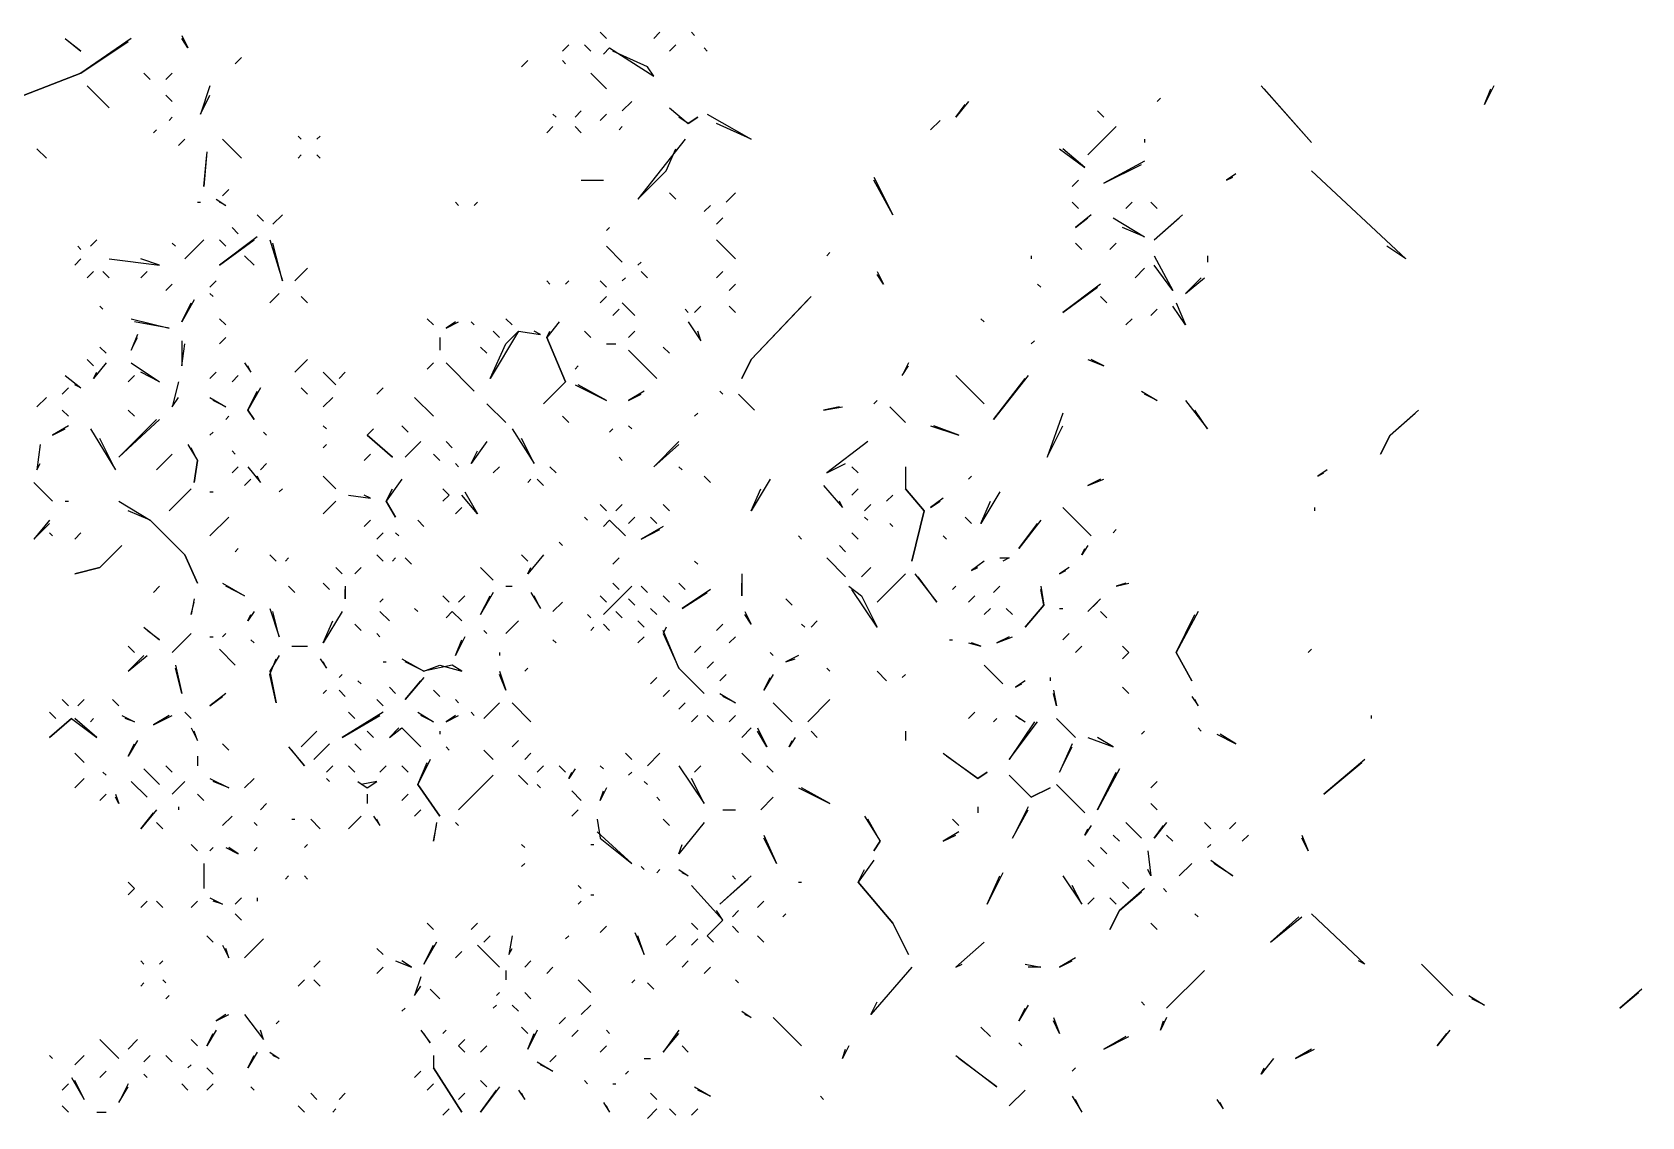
# Model space of a CAD drawing. Extents: x 1 to 2775, y -31 to 2075.
# Drawn here: x 2520.8 to 2606, y 1518.2 to 1575.7 of the extents above; entities that cross this region are included whole.
import ezdxf

# ---------------------------------------------------------------- set-up
doc = ezdxf.new("R2010")
doc.units = 0
doc.layers.add('LINEWORK', color=4, linetype='CONTINUOUS')

msp = doc.modelspace()

# ---------------------------------------------------------------- linework, layer by layer
at = {"layer": 'LINEWORK'}
for points in [[(2528.6667, 1575.5), (2529, 1574.8333), (2528.6667, 1575.3333)], [(2550.8333, 1575.6667), (2551.1667, 1575.3333)], [(2554, 1575.6667), (2553.6667, 1575.3333)], [(2555.6667, 1575.6667), (2555.8333, 1575.5)], [(2526, 1575.3333), (2523.3333, 1573.5), (2520.3333, 1572.3333), (2523.3333, 1573.5), (2525.8333, 1575.1667)], [(2522.5, 1575.3333), (2523.3333, 1574.6667), (2522.6667, 1575.1667)], [(2549.1667, 1575), (2548.8333, 1574.6667)], [(2550, 1575), (2550.3333, 1574.6667)], [(2551.3333, 1574.8333), (2551, 1574.5), (2551.3333, 1574.8333), (2553.6667, 1573.3333), (2553.3333, 1573.8333), (2551.5, 1574.6667)], [(2554.8333, 1575), (2554.5, 1574.6667)], [(2556.3333, 1574.8333), (2556.5, 1574.6667)], [(2531.8333, 1574.3333), (2531.5, 1574)], [(2547, 1574.1667), (2546.6667, 1573.8333)], [(2548.8333, 1574.1667), (2549, 1574)], [(2526.6667, 1573.5), (2527, 1573.1667)], [(2528.1667, 1573.5), (2527.8333, 1573.1667)], [(2550.3333, 1573.5), (2551.1667, 1572.6667)], [(2523.6667, 1572.8333), (2524.8333, 1571.6667)], [(2527.8333, 1572.3333), (2528.1667, 1572)], [(2530.1667, 1572.8333), (2529.6667, 1571.3333), (2530.1667, 1572.3333)], [(2580.5, 1572.1667), (2580.3333, 1572)], [(2585.8333, 1572.8333), (2588.5, 1569.8333), (2586, 1572.6667)], [(2598.1667, 1572.8333), (2597.6667, 1571.8333), (2598, 1572.6667)], [(2528.1667, 1571.1667), (2528, 1571)], [(2548.3333, 1571.3333), (2548.5, 1571.1667)], [(2549.8333, 1571.5), (2549.5, 1571.1667)], [(2551.1667, 1571.3333), (2550.8333, 1571)], [(2552.5, 1572), (2552, 1571.5)], [(2554.5, 1571.6667), (2555.5, 1570.8333), (2556, 1571.1667), (2555.5, 1570.8333), (2555, 1571.1667)], [(2556.5, 1571.3333), (2558.8333, 1570), (2557, 1570.8333)], [(2570.3333, 1572), (2569.6667, 1571.1667), (2570.1667, 1571.8333)], [(2577.1667, 1571.5), (2577.5, 1571.1667)], [(2527.3333, 1570.5), (2527.1667, 1570.3333)], [(2548.3333, 1570.6667), (2548, 1570.3333)], [(2549.5, 1570.6667), (2549.8333, 1570.3333)], [(2552, 1570.6667), (2551.8333, 1570.5)], [(2568.8333, 1571), (2568.3333, 1570.5)], [(2578.1667, 1570.6667), (2576.6667, 1569.1667)], [(2521, 1569.5), (2521.5, 1569)], [(2528.8333, 1570), (2528.5, 1569.6667)], [(2530.8333, 1570), (2531.8333, 1569)], [(2534.8333, 1570.1667), (2535, 1570)], [(2536, 1570.1667), (2535.8333, 1570)], [(2555.3333, 1570), (2552.8333, 1566.8333), (2554.3333, 1568.3333), (2554.8333, 1569.5)], [(2575.1667, 1569.5), (2576.5, 1568.5), (2575.3333, 1569.5)], [(2579.6667, 1570), (2579.6667, 1569.8333)], [(2530, 1569.3333), (2529.8333, 1567.5), (2530, 1569.1667)], [(2535, 1569.1667), (2534.8333, 1569)], [(2535.8333, 1569.1667), (2536, 1569)], [(2579.6667, 1568.8333), (2577.5, 1567.6667), (2579.5, 1568.6667)], [(2549.8333, 1567.8333), (2551, 1567.8333)], [(2565.3333, 1568), (2566.3333, 1566), (2565.3333, 1567.8333)], [(2576.1667, 1567.8333), (2575.8333, 1567.5)], [(2584.5, 1568.1667), (2584, 1567.8333), (2584.3333, 1568)], [(2588.5, 1568.3333), (2593.5, 1563.6667), (2592.5, 1564.3333)], [(2531.1667, 1567.3333), (2530.8333, 1567)], [(2554.5, 1567.1667), (2554.8333, 1566.8333)], [(2558, 1567.1667), (2557.5, 1566.6667)], [(2529.5, 1566.6667), (2529.6667, 1566.6667)], [(2530.5, 1566.8333), (2531, 1566.5), (2530.6667, 1566.6667)], [(2543.1667, 1566.6667), (2543.3333, 1566.5)], [(2544.3333, 1566.6667), (2544.1667, 1566.5)], [(2556.6667, 1566.5), (2556.3333, 1566.1667)], [(2575.8333, 1566.6667), (2576.1667, 1566.3333)], [(2579, 1566.6667), (2578.6667, 1566.3333)], [(2580, 1566.6667), (2580.3333, 1566.3333)], [(2531.3333, 1565.3333), (2531.6667, 1565)], [(2532.6667, 1566), (2533, 1565.6667)], [(2534, 1566), (2533.5, 1565.5)], [(2551.3333, 1565.3333), (2551.1667, 1565.1667)], [(2557.3333, 1565.8333), (2557, 1565.5)], [(2576.8333, 1566), (2576, 1565.3333), (2576.6667, 1565.8333)], [(2578, 1565.8333), (2579.6667, 1564.8333), (2578.5, 1565.3333)], [(2581.6667, 1566), (2580.1667, 1564.6667), (2581.5, 1565.8333)], [(2524.1667, 1564.6667), (2523.8333, 1564.3333)], [(2528.1667, 1564.5), (2528.3333, 1564.3333)], [(2529.8333, 1564.6667), (2528.8333, 1563.6667)], [(2532.6667, 1564.8333), (2530.6667, 1563.3333), (2532.5, 1564.6667)], [(2530.6667, 1564.6667), (2531, 1564.3333)], [(2533.3333, 1564.6667), (2534, 1562.5), (2533.5, 1564.5)], [(2557, 1564.6667), (2558, 1563.6667)], [(2576, 1564.5), (2576.3333, 1564.1667)], [(2578.1667, 1564.5), (2577.8333, 1564.1667)], [(2523.3333, 1563.6667), (2523, 1563.3333)], [(2523.1667, 1564.3333), (2523.3333, 1564.1667)], [(2524.8333, 1563.6667), (2527.5, 1563.3333), (2526.5, 1563.6667)], [(2532, 1563.8333), (2532.5, 1563.3333)], [(2551.1667, 1564.3333), (2552, 1563.5)], [(2553, 1563.5), (2552.8333, 1563.3333)], [(2563, 1564), (2562.8333, 1563.8333)], [(2573.6667, 1563.8333), (2573.6667, 1563.6667)], [(2580.1667, 1563.8333), (2581.1667, 1562), (2580.1667, 1563.3333)], [(2583, 1563.8333), (2583, 1563.5)], [(2524, 1563), (2523.6667, 1562.6667)], [(2524.5, 1563), (2524.8333, 1562.6667)], [(2526.8333, 1563), (2526.5, 1562.6667)], [(2535.3333, 1563.1667), (2534.6667, 1562.5)], [(2552.1667, 1562.6667), (2552, 1562.5)], [(2553, 1563), (2553.3333, 1562.6667)], [(2557.3333, 1563), (2557, 1562.6667)], [(2565.5, 1563), (2565.8333, 1562.3333), (2565.5, 1562.8333)], [(2579.6667, 1563.1667), (2579.1667, 1562.6667)], [(2582.6667, 1562.6667), (2581.8333, 1561.8333), (2582.8333, 1562.6667)], [(2528.1667, 1562.3333), (2527.8333, 1562)], [(2530.5, 1562.5), (2530.1667, 1562.1667)], [(2530.1667, 1561.8333), (2530.3333, 1561.6667)], [(2533.8333, 1561.8333), (2533.3333, 1561.3333)], [(2548, 1562.5), (2548.1667, 1562.3333)], [(2549.1667, 1562.5), (2549, 1562.3333)], [(2550.8333, 1562.5), (2551.1667, 1562.1667)], [(2558, 1562.3333), (2557.6667, 1562)], [(2574, 1562.3333), (2574.1667, 1562.1667)], [(2577.3333, 1562.3333), (2575.3333, 1560.8333), (2577.1667, 1562.1667)], [(2524.3333, 1561.1667), (2524.5, 1561)], [(2529.3333, 1561.5), (2528.6667, 1560.3333), (2529.1667, 1561.3333)], [(2535, 1561.6667), (2535.3333, 1561.3333)], [(2551.1667, 1561.6667), (2550.8333, 1561.3333)], [(2551.8333, 1561), (2551.5, 1560.6667)], [(2552, 1561.3333), (2552.6667, 1560.6667)], [(2555.3333, 1561), (2555.5, 1560.8333)], [(2556.1667, 1561.1667), (2555.8333, 1560.8333)], [(2557.6667, 1561.1667), (2558, 1560.8333)], [(2562, 1561.6667), (2558.8333, 1558.3333), (2558.3333, 1557.3333), (2558.8333, 1558.3333), (2561.8333, 1561.5)], [(2577.3333, 1561.6667), (2577.6667, 1561.3333)], [(2580.3333, 1561), (2580, 1560.6667)], [(2581.3333, 1561.3333), (2581.8333, 1560.1667), (2581.1667, 1561.1667)], [(2526, 1560.5), (2528, 1560), (2526.1667, 1560.3333)], [(2530.6667, 1560.5), (2531, 1560.1667)], [(2541.6667, 1560.5), (2542, 1560.1667)], [(2543.1667, 1560.3333), (2542.6667, 1560), (2543.3333, 1560.3333)], [(2544, 1560.3333), (2544.1667, 1560.1667)], [(2545.8333, 1560.5), (2546.1667, 1560.1667)], [(2548.6667, 1560.3333), (2548, 1559.5), (2549, 1557.1667), (2547.8333, 1556), (2549, 1557.1667), (2548, 1559.5), (2548.1667, 1559.8333)], [(2555.5, 1560.3333), (2556.1667, 1559.3333), (2556, 1559.8333)], [(2571, 1560.5), (2571.1667, 1560.3333)], [(2579, 1560.5), (2578.6667, 1560.1667)], [(2526.3333, 1559.6667), (2526, 1558.8333), (2526.3333, 1559.5)], [(2528.6667, 1559.3333), (2528.6667, 1558), (2528.8333, 1559.1667)], [(2531, 1559.5), (2530.6667, 1559.1667)], [(2542.3333, 1559.5), (2542.3333, 1558.8333)], [(2546.5, 1559.8333), (2545, 1557.3333), (2545.8333, 1559.1667), (2546.5, 1559.8333), (2547.6667, 1559.6667), (2547.3333, 1559.8333)], [(2545.1667, 1559.8333), (2545.5, 1559.5)], [(2550, 1559.8333), (2550.3333, 1559.5)], [(2552.6667, 1559.8333), (2552.3333, 1559.5)], [(2573.8333, 1559.3333), (2573.6667, 1559.1667)], [(2524.3333, 1559), (2524.6667, 1558.6667)], [(2544.5, 1559), (2544.8333, 1558.6667)], [(2551.1667, 1559.1667), (2551.6667, 1559.1667)], [(2552.3333, 1558.8333), (2553.8333, 1557.3333)], [(2554.1667, 1559), (2554.5, 1558.6667)], [(2523.6667, 1558.3333), (2524, 1558)], [(2524.6667, 1558.1667), (2524, 1557.3333), (2524.1667, 1557.6667)], [(2526, 1558.1667), (2527.5, 1557.1667), (2526.5, 1557.6667)], [(2530.5, 1557.6667), (2530.1667, 1557.3333)], [(2532, 1558.1667), (2532.3333, 1557.6667), (2532.1667, 1558)], [(2535.3333, 1558.3333), (2534.6667, 1557.6667)], [(2536.1667, 1557.6667), (2536.8333, 1557)], [(2537.3333, 1557.6667), (2537, 1557.3333)], [(2542, 1558.1667), (2541.6667, 1557.8333)], [(2542.6667, 1558.1667), (2544.1667, 1556.6667)], [(2549.6667, 1558), (2549.5, 1557.8333)], [(2567.1667, 1558.1667), (2566.8333, 1557.5), (2567.1667, 1558)], [(2576.6667, 1558.3333), (2577.5, 1558), (2576.8333, 1558.3333)], [(2522.6667, 1556.8333), (2522.3333, 1556.5)], [(2522.5, 1557.5), (2523.3333, 1556.8333), (2523, 1557)], [(2526.1667, 1557.5), (2525.8333, 1557.1667)], [(2528.5, 1557.1667), (2528.1667, 1555.8333), (2528.5, 1556.3333)], [(2531.6667, 1557.5), (2531.3333, 1557.1667)], [(2532.8333, 1556.8333), (2532.1667, 1555.6667), (2532.5, 1555.1667), (2532.1667, 1555.6667), (2532.6667, 1556.6667)], [(2535, 1556.8333), (2535.3333, 1556.5)], [(2539.3333, 1556.8333), (2539, 1556.5)], [(2549.5, 1557), (2551.1667, 1556.1667), (2549.6667, 1557)], [(2553.1667, 1556.6667), (2552.3333, 1556.1667), (2553, 1556.5)], [(2557.1667, 1556.6667), (2557.3333, 1556.5)], [(2569.6667, 1557.5), (2571.1667, 1556)], [(2573.5, 1557.5), (2571.6667, 1555.1667), (2573.3333, 1557.3333)], [(2579.5, 1556.6667), (2580.3333, 1556.1667), (2579.6667, 1556.5)], [(2521.5, 1556.3333), (2521, 1555.8333)], [(2530.1667, 1556.3333), (2531, 1555.8333), (2530.3333, 1556.1667)], [(2536.6667, 1556.3333), (2536.1667, 1555.8333)], [(2541, 1556.3333), (2542, 1555.3333)], [(2544.8333, 1556), (2545.8333, 1555)], [(2558.1667, 1556.5), (2559, 1555.6667)], [(2563.5, 1555.8333), (2562.6667, 1555.6667), (2563.6667, 1555.8333)], [(2565.5, 1556.1667), (2565.3333, 1556)], [(2566.1667, 1555.8333), (2567, 1555)], [(2581.8333, 1556.1667), (2583, 1554.6667), (2582.3333, 1555.6667)], [(2522.3333, 1555.6667), (2522.6667, 1555.3333)], [(2527.3333, 1555.1667), (2525.3333, 1553.1667), (2527.5, 1555.1667)], [(2525.8333, 1555.6667), (2526.1667, 1555.3333)], [(2531.1667, 1555.3333), (2531, 1555.1667)], [(2548.8333, 1555.3333), (2549.1667, 1555)], [(2556, 1555.5), (2555.8333, 1555.3333)], [(2575.3333, 1555.5), (2574.5, 1553.1667), (2575.3333, 1554.8333)], [(2594.1667, 1555.6667), (2592.6667, 1554.3333), (2592.1667, 1553.3333), (2592.6667, 1554.3333), (2594, 1555.5)], [(2522.6667, 1554.8333), (2521.8333, 1554.3333), (2522.5, 1554.6667)], [(2523.8333, 1554.6667), (2525.1667, 1552.5), (2524.3333, 1554.1667)], [(2530.3333, 1554.5), (2530.1667, 1554.3333)], [(2533, 1554.5), (2533.1667, 1554.3333)], [(2536.1667, 1554.8333), (2536.3333, 1554.6667)], [(2538.8333, 1554.6667), (2538.5, 1554.3333), (2539.8333, 1553.1667), (2538.5, 1554.3333)], [(2540.3333, 1554.8333), (2540.6667, 1554.5)], [(2546.1667, 1554.6667), (2547.3333, 1552.8333), (2546.6667, 1554.1667)], [(2551.5, 1554.6667), (2551.3333, 1554.5)], [(2552.3333, 1554.8333), (2552.5, 1554.6667)], [(2568.3333, 1554.8333), (2569.8333, 1554.3333), (2568.5, 1554.8333)], [(2521.1667, 1553.8333), (2521, 1552.5), (2521.1667, 1552.8333)], [(2528.1667, 1553.3333), (2527.3333, 1552.5)], [(2529, 1553.8333), (2529.5, 1553), (2529.3333, 1551.8333), (2529.5, 1553), (2529.1667, 1553.6667)], [(2531.3333, 1553.5), (2531.5, 1553.3333)], [(2536.3333, 1553.8333), (2536.1667, 1553.6667)], [(2538.6667, 1553.3333), (2538.3333, 1553)], [(2541.3333, 1554), (2540.5, 1553.1667)], [(2542, 1553.3333), (2542.3333, 1553)], [(2542.6667, 1554), (2543, 1553.6667)], [(2544.8333, 1554), (2544, 1552.8333), (2544.3333, 1553.5)], [(2555, 1554), (2553.6667, 1552.6667), (2555, 1553.8333)], [(2565, 1554), (2562.8333, 1552.3333), (2563.8333, 1552.8333)], [(2531.6667, 1552.6667), (2531.3333, 1552.3333)], [(2532.1667, 1552.6667), (2532.8333, 1551.8333), (2532.6667, 1552.1667)], [(2533.1667, 1552.8333), (2532.8333, 1552.5)], [(2543.1667, 1552.8333), (2543.3333, 1552.6667)], [(2545.5, 1552.6667), (2545.1667, 1552.3333)], [(2548.1667, 1552.6667), (2548.5, 1552.3333)], [(2551.8333, 1553.1667), (2552, 1553)], [(2555, 1552.6667), (2555.1667, 1552.5)], [(2564.1667, 1552.6667), (2564.5, 1552.3333)], [(2567, 1552.6667), (2567, 1551.5), (2568, 1550.3333), (2567.3333, 1547.6667), (2568, 1550.3333), (2567, 1551.5)], [(2589.3333, 1552.5), (2588.8333, 1552.1667), (2589.1667, 1552.3333)], [(2520.8333, 1551.8333), (2521.8333, 1550.8333)], [(2532.3333, 1552), (2532, 1551.6667)], [(2536.1667, 1552.1667), (2536.8333, 1551.5)], [(2540.3333, 1552), (2539.5, 1550.8333), (2540, 1550), (2539.5, 1550.8333), (2539.8333, 1551.5)], [(2547.1667, 1552), (2547, 1551.8333)], [(2547.5, 1552), (2547.8333, 1551.6667)], [(2556.3333, 1552.1667), (2556.6667, 1551.8333)], [(2559.8333, 1552), (2558.8333, 1550.3333), (2559.3333, 1551.5)], [(2562.6667, 1551.6667), (2563.6667, 1550.5), (2563.5, 1550.8333)], [(2570.5, 1552.1667), (2570.3333, 1552)], [(2577.3333, 1552), (2576.6667, 1551.6667), (2577.5, 1552)], [(2522.5, 1550.8333), (2522.6667, 1550.8333)], [(2525.3333, 1550.8333), (2527, 1549.8333), (2528.8333, 1548), (2529.5, 1546.5), (2528.8333, 1548), (2527, 1549.8333), (2525.8333, 1550.3333)], [(2529.1667, 1551.5), (2528, 1550.3333)], [(2530.1667, 1551.3333), (2530.3333, 1551.3333)], [(2534, 1551.5), (2533.8333, 1551.3333)], [(2536.8333, 1550.8333), (2536.1667, 1550.1667)], [(2537.5, 1551.1667), (2538.6667, 1551), (2538.3333, 1551.1667)], [(2542.5, 1551.5), (2542.8333, 1551.1667), (2542.5, 1550.8333), (2542.8333, 1551.1667)], [(2543.6667, 1551.3333), (2544.3333, 1550.1667), (2543.5, 1551.1667)], [(2564.5, 1551.5), (2564.1667, 1551.1667)], [(2566.3333, 1551.1667), (2566, 1550.8333)], [(2569, 1551), (2568.3333, 1550.5), (2568.8333, 1550.8333)], [(2572, 1551.3333), (2571, 1549.6667), (2571.5, 1550.8333)], [(2531.1667, 1550), (2530.1667, 1549)], [(2543.5, 1550.5), (2543.1667, 1550.1667)], [(2550, 1550), (2550.1667, 1549.8333)], [(2550.8333, 1550.6667), (2551.1667, 1550.3333)], [(2552, 1550.6667), (2551.6667, 1550.3333)], [(2552.6667, 1550), (2552.3333, 1549.6667)], [(2553.5, 1550), (2553.8333, 1549.6667)], [(2554.1667, 1550.6667), (2554.5, 1550.3333)], [(2565.1667, 1550.6667), (2564.8333, 1550.3333)], [(2564.8333, 1550), (2565, 1549.8333)], [(2570.1667, 1550), (2570.5, 1549.6667)], [(2575.3333, 1550.5), (2576.8333, 1549)], [(2588.6667, 1550.5), (2588.6667, 1550.3333)], [(2521.6667, 1549.8333), (2520.8333, 1548.8333), (2521.6667, 1549.6667)], [(2521.6667, 1549.1667), (2521.8333, 1549)], [(2523.3333, 1549.1667), (2523, 1548.8333)], [(2538.6667, 1549.8333), (2538.3333, 1549.5)], [(2539.3333, 1549.1667), (2539, 1548.8333)], [(2540, 1549.1667), (2540.1667, 1549)], [(2541.1667, 1549.8333), (2541.5, 1549.5)], [(2551.3333, 1549.8333), (2551, 1549.5), (2551.3333, 1549.8333), (2552.1667, 1549)], [(2554.1667, 1549.5), (2553, 1548.8333), (2554, 1549.3333)], [(2561.3333, 1549), (2561.5, 1548.8333)], [(2564.1667, 1549.1667), (2564.5, 1548.8333)], [(2566.1667, 1549.6667), (2566.3333, 1549.5)], [(2569, 1549), (2569.1667, 1548.8333)], [(2574.1667, 1549.8333), (2573, 1548.3333), (2574, 1549.6667)], [(2578.1667, 1549.3333), (2578, 1549.1667)], [(2525.5, 1548.5), (2524.3333, 1547.3333), (2523, 1547), (2524.3333, 1547.3333)], [(2531.6667, 1548.3333), (2531.5, 1548.1667)], [(2548.6667, 1548.6667), (2548.8333, 1548.5)], [(2563.5, 1548.5), (2563.8333, 1548.1667)], [(2576.6667, 1548.5), (2576.3333, 1548), (2576.5, 1548.3333)], [(2533.3333, 1548), (2533.6667, 1547.6667)], [(2534.3333, 1547.8333), (2534.1667, 1547.6667)], [(2536.8333, 1547.3333), (2537.1667, 1547)], [(2538.1667, 1547.3333), (2537.8333, 1547)], [(2539, 1548), (2539.3333, 1547.6667)], [(2540, 1547.8333), (2539.8333, 1547.6667)], [(2540.5, 1547.8333), (2540.8333, 1547.5)], [(2544.5, 1547.3333), (2545.1667, 1546.6667)], [(2546.6667, 1548), (2547, 1547.6667)], [(2547.8333, 1548), (2547, 1547), (2547.1667, 1547.3333)], [(2551.8333, 1547.8333), (2551.5, 1547.5)], [(2555.8333, 1547.6667), (2556, 1547.5)], [(2562.8333, 1547.8333), (2563.8333, 1546.8333)], [(2565.1667, 1547.3333), (2564.6667, 1546.8333)], [(2571.1667, 1547.6667), (2570.5, 1547.1667), (2570.8333, 1547.3333)], [(2572, 1547.8333), (2572.5, 1547.8333), (2572.1667, 1547.6667)], [(2575.6667, 1547.3333), (2575.1667, 1547), (2575.5, 1547.1667)], [(2530.8333, 1546.5), (2532, 1545.8333), (2531, 1546.3333)], [(2536.1667, 1546.5), (2536.5, 1546.1667)], [(2551.5, 1546.5), (2551.8333, 1546.1667)], [(2555, 1546.5), (2555.3333, 1546.1667)], [(2558.3333, 1547), (2558.3333, 1545.8333), (2558.3333, 1546.5)], [(2567, 1547), (2565.5, 1545.5)], [(2567.5, 1547), (2568.6667, 1545.5), (2567.6667, 1546.8333)], [(2578.6667, 1546.5), (2578.1667, 1546.3333), (2578.8333, 1546.5)], [(2527.5, 1546.3333), (2527.1667, 1546)], [(2529.3333, 1545.6667), (2529.1667, 1544.8333), (2529.3333, 1545.5)], [(2534.3333, 1546.3333), (2534.6667, 1546)], [(2537.3333, 1546.3333), (2537.3333, 1545.6667), (2537.3333, 1546.1667)], [(2539.3333, 1545.6667), (2539.1667, 1545.5)], [(2542.5, 1545.8333), (2542.8333, 1545.5)], [(2543.6667, 1545.8333), (2543.3333, 1545.5)], [(2545.1667, 1546), (2544.5, 1544.8333), (2545, 1545.8333)], [(2545.8333, 1546.3333), (2546.1667, 1546.3333)], [(2547.1667, 1546), (2547.6667, 1545.1667), (2547.3333, 1545.8333)], [(2550.8333, 1545.8333), (2551.1667, 1545.5)], [(2552.5, 1546.3333), (2551, 1544.8333)], [(2552.3333, 1545.6667), (2552.6667, 1545.3333)], [(2553, 1546.3333), (2553.3333, 1546)], [(2554.1667, 1545.8333), (2554.5, 1545.5)], [(2556.6667, 1546.1667), (2555.1667, 1545.1667), (2556.5, 1546)], [(2560.6667, 1545.6667), (2561, 1545.3333)], [(2564, 1546.3333), (2564.6667, 1545.8333), (2565.5, 1544.1667), (2564.1667, 1546.1667)], [(2569.6667, 1546.3333), (2569.5, 1546.1667)], [(2570.6667, 1545.8333), (2570.3333, 1545.5)], [(2572, 1546.3333), (2571.6667, 1546)], [(2574.1667, 1546.3333), (2574.3333, 1545.3333), (2573.3333, 1544.1667), (2574.3333, 1545.3333), (2574.1667, 1546.1667)], [(2577.3333, 1545.6667), (2576.6667, 1545), (2577.1667, 1545.5)], [(2532.5, 1545), (2532.1667, 1544.5), (2532.3333, 1544.8333)], [(2533.3333, 1545.1667), (2533.8333, 1543.6667), (2533.5, 1545)], [(2537.1667, 1545), (2536.1667, 1543.3333), (2536.6667, 1544.5)], [(2539.1667, 1545), (2539.6667, 1544.5)], [(2541, 1545.1667), (2541.1667, 1545)], [(2543, 1545), (2542.6667, 1544.6667), (2543, 1545), (2543.5, 1544.5)], [(2548.8333, 1545.5), (2548.3333, 1545)], [(2550.1667, 1544.8333), (2550.3333, 1544.6667)], [(2551.6667, 1545), (2552, 1544.6667)], [(2553.5, 1545.1667), (2553.8333, 1544.8333)], [(2558.5, 1545), (2558.8333, 1544.3333), (2558.5, 1544.8333)], [(2571.5, 1545.1667), (2571.1667, 1544.8333)], [(2572.3333, 1545.1667), (2572.6667, 1544.8333)], [(2575.1667, 1545.1667), (2575.3333, 1545.1667)], [(2577.3333, 1545), (2577.6667, 1544.6667)], [(2582.5, 1545), (2581.3333, 1542.8333), (2582.1667, 1541.3333), (2581.3333, 1542.8333), (2582.3333, 1544.8333)], [(2526.6667, 1544.1667), (2527.5, 1543.5), (2526.8333, 1544)], [(2537.8333, 1544.3333), (2538.1667, 1544)], [(2544.6667, 1544), (2544.8333, 1543.8333)], [(2546.5, 1544.5), (2545.8333, 1543.8333)], [(2550.5, 1544.1667), (2550.3333, 1544)], [(2551, 1544.3333), (2551.3333, 1544)], [(2552.8333, 1544.5), (2553.1667, 1544.1667)], [(2554.3333, 1544.1667), (2554.1667, 1543.8333), (2555, 1542), (2556.3333, 1540.6667), (2555, 1542), (2554.1667, 1544)], [(2557.3333, 1544.3333), (2557, 1544)], [(2561.5, 1544.3333), (2561.6667, 1544.1667)], [(2562.3333, 1544.5), (2562, 1544.1667)], [(2525.8333, 1543.1667), (2526.1667, 1542.8333)], [(2529.1667, 1543.8333), (2528.1667, 1542.8333)], [(2530.1667, 1543.6667), (2530.3333, 1543.6667)], [(2531, 1543.8333), (2530.8333, 1543.6667)], [(2532.3333, 1543.5), (2532.5, 1543.3333)], [(2534.5, 1543.1667), (2535.3333, 1543.1667)], [(2539, 1543.8333), (2539.1667, 1543.6667)], [(2543.6667, 1543.6667), (2543.1667, 1542.6667), (2543.5, 1543.5)], [(2548.3333, 1543.5), (2548.5, 1543.3333)], [(2553.1667, 1543.6667), (2552.8333, 1543.3333)], [(2556.1667, 1543.1667), (2555.8333, 1542.8333)], [(2558, 1543.6667), (2557.6667, 1543.3333)], [(2569.3333, 1543.5), (2569.5, 1543.5)], [(2570.3333, 1543.3333), (2571, 1543.1667), (2570.5, 1543.3333)], [(2572.5, 1543.6667), (2571.8333, 1543.3333), (2572.6667, 1543.6667)], [(2575.6667, 1543.8333), (2575.3333, 1543.5)], [(2576.3333, 1543.1667), (2576, 1542.8333)], [(2578.5, 1543.1667), (2578.8333, 1542.8333), (2578.5, 1542.5), (2578.8333, 1542.8333)], [(2526.6667, 1542.6667), (2525.8333, 1541.8333), (2526.8333, 1542.6667)], [(2530.6667, 1543), (2531.5, 1542.1667)], [(2533.8333, 1542.6667), (2533.3333, 1541.8333), (2533.6667, 1540.1667), (2533.3333, 1541.6667), (2533.6667, 1542.5)], [(2536, 1542.5), (2536.3333, 1542), (2536.1667, 1542.3333)], [(2539.3333, 1542.3333), (2539.5, 1542.3333)], [(2540.3333, 1542.5), (2541.5, 1541.8333), (2542.3333, 1542.1667), (2543.5, 1541.8333), (2543, 1542.1667), (2541.5, 1541.8333), (2540.5, 1542.3333)], [(2545.5, 1542.8333), (2545.5, 1542.6667)], [(2556.8333, 1542.3333), (2556.5, 1542)], [(2559.8333, 1542.8333), (2560, 1542.6667)], [(2561.3333, 1542.6667), (2560.6667, 1542.3333), (2561.1667, 1542.5)], [(2588.5, 1543), (2588.3333, 1542.8333)], [(2528.3333, 1542.1667), (2528.6667, 1540.6667), (2528.3333, 1542)], [(2537.1667, 1541.6667), (2537, 1541.5)], [(2538, 1541.3333), (2538.1667, 1541.1667)], [(2541.5, 1541.5), (2540.5, 1540.3333), (2541.3333, 1541.3333)], [(2545.5, 1541.8333), (2545.8333, 1540.8333), (2545.5, 1541.6667)], [(2547, 1542), (2546.8333, 1541.8333)], [(2553.8333, 1541.5), (2553.5, 1541.1667)], [(2557.5, 1541.6667), (2557.1667, 1541.3333)], [(2560, 1541.6667), (2559.5, 1540.8333), (2559.8333, 1541.5)], [(2562.8333, 1542), (2563, 1541.8333)], [(2565.5, 1541.8333), (2566, 1541.3333)], [(2567, 1541.6667), (2566.8333, 1541.5)], [(2571.1667, 1542.1667), (2572.1667, 1541.1667)], [(2573.3333, 1541.3333), (2572.8333, 1541), (2573.1667, 1541.1667)], [(2574.6667, 1541.5), (2574.6667, 1541.3333)], [(2531, 1540.6667), (2530.1667, 1540), (2530.8333, 1540.5)], [(2536.3333, 1540.8333), (2536.1667, 1540.6667)], [(2537, 1540.8333), (2537.3333, 1540.5)], [(2539.6667, 1541), (2540, 1540.6667)], [(2542, 1540.8333), (2542.3333, 1540.5)], [(2554.5, 1540.8333), (2554.1667, 1540.5)], [(2557.1667, 1540.6667), (2558, 1540.1667), (2557.3333, 1540.5)], [(2574.8333, 1540.8333), (2575, 1540), (2574.8333, 1540.6667)], [(2578.5, 1541), (2578.8333, 1540.6667)], [(2582.1667, 1540.5), (2582.5, 1540), (2582.3333, 1540.3333)], [(2521.6667, 1539.6667), (2522, 1539.3333)], [(2522.3333, 1540.3333), (2522.6667, 1540)], [(2523.5, 1540.3333), (2523.1667, 1540)], [(2525, 1540.3333), (2525.3333, 1540)], [(2528.8333, 1539.6667), (2529.1667, 1539.3333)], [(2539.3333, 1539.6667), (2537.1667, 1538.3333), (2539.1667, 1539.5)], [(2537.5, 1539.6667), (2537.8333, 1539.3333)], [(2539, 1540.3333), (2539.3333, 1540)], [(2541.1667, 1539.6667), (2542, 1539.1667), (2541.3333, 1539.5)], [(2543.1667, 1540.3333), (2543.3333, 1540.1667)], [(2544, 1539.6667), (2544.1667, 1539.5)], [(2545.5, 1540.1667), (2544.6667, 1539.3333)], [(2546.1667, 1540.1667), (2547.1667, 1539.1667)], [(2555.3333, 1540.1667), (2555, 1539.8333)], [(2560, 1540.1667), (2561, 1539.1667)], [(2563, 1540.3333), (2561.8333, 1539.1667)], [(2570.6667, 1539.6667), (2570.3333, 1539.3333)], [(2522.8333, 1539.3333), (2521.6667, 1538.3333), (2522.8333, 1539.3333), (2524.1667, 1538.3333), (2523, 1539.3333)], [(2524, 1539.3333), (2523.8333, 1539.1667)], [(2525.5, 1539.5), (2526.1667, 1539.1667), (2525.6667, 1539.3333)], [(2528, 1539.5), (2527.1667, 1539), (2528.1667, 1539.5)], [(2529.1667, 1538.8333), (2529.5, 1538.1667), (2529.3333, 1538.6667)], [(2540.1667, 1538.8333), (2539.6667, 1538.3333), (2540.3333, 1538.8333), (2541.3333, 1537.8333), (2540.3333, 1538.8333)], [(2543.1667, 1539.5), (2542.6667, 1539.1667), (2543.3333, 1539.5)], [(2556, 1539.5), (2555.6667, 1539.1667)], [(2556.5, 1539.5), (2556.8333, 1539.1667)], [(2558, 1539.5), (2557.6667, 1539.1667)], [(2558.8333, 1538.8333), (2558.3333, 1538.3333)], [(2559.1667, 1538.8333), (2559.6667, 1537.8333), (2559.1667, 1538.6667)], [(2571.8333, 1539.3333), (2571.6667, 1539.1667)], [(2573.8333, 1539.1667), (2572.5, 1537.1667), (2574, 1539.1667)], [(2572.8333, 1539.5), (2573.3333, 1539.1667), (2573, 1539.3333)], [(2575, 1539.3333), (2576, 1538.3333)], [(2582.5, 1538.8333), (2582.6667, 1538.6667)], [(2591.6667, 1539.5), (2591.6667, 1539.3333)], [(2526.3333, 1538.1667), (2525.8333, 1537.3333), (2526.1667, 1538)], [(2530.8333, 1538), (2531.1667, 1537.6667)], [(2535.8333, 1538.6667), (2535, 1537.8333)], [(2536.5, 1538), (2535.6667, 1537.1667)], [(2537.8333, 1538), (2538.1667, 1537.6667)], [(2538.5, 1538.6667), (2538.8333, 1538.3333)], [(2542.3333, 1538.6667), (2542.3333, 1538.5)], [(2546.5, 1538.1667), (2546.1667, 1537.8333)], [(2561.1667, 1538.3333), (2560.8333, 1537.8333), (2561, 1538.1667)], [(2562, 1538.6667), (2562.3333, 1538.3333)], [(2567, 1538.6667), (2567, 1538.1667)], [(2575.8333, 1538), (2575.1667, 1536.5), (2575.8333, 1537.8333)], [(2576.6667, 1538.3333), (2578, 1537.8333), (2577.1667, 1538.3333)], [(2579.6667, 1538.6667), (2579.5, 1538.5)], [(2583.5, 1538.5), (2584.5, 1538), (2583.6667, 1538.5)], [(2523, 1537.5), (2523.5, 1537)], [(2529.5, 1537.3333), (2529.5, 1536.8333)], [(2534.3333, 1537.8333), (2535.1667, 1536.8333), (2534.5, 1537.6667)], [(2541.8333, 1537.1667), (2541.1667, 1535.8333), (2542.3333, 1534.1667), (2541.1667, 1535.8333), (2541.6667, 1537)], [(2542.6667, 1537.8333), (2542.8333, 1537.6667)], [(2544.6667, 1537.6667), (2545.1667, 1537.1667)], [(2547.1667, 1537.5), (2546.8333, 1537.1667)], [(2552.1667, 1537.5), (2552.5, 1537.1667)], [(2554, 1537.5), (2553.3333, 1536.8333)], [(2558.3333, 1537.5), (2558.8333, 1537)], [(2569, 1537.5), (2570.8333, 1536.1667), (2571.3333, 1536.5), (2570.8333, 1536.1667), (2569.1667, 1537.3333)], [(2591.3333, 1537.1667), (2589.1667, 1535.3333), (2591.1667, 1537)], [(2524.5, 1536.5), (2524.6667, 1536.3333)], [(2526.6667, 1536.6667), (2527.5, 1535.8333)], [(2527.8333, 1536.8333), (2528.1667, 1536.5)], [(2536.6667, 1536.8333), (2536.3333, 1536.5)], [(2537.5, 1536.8333), (2537.8333, 1536.5)], [(2539.5, 1536.8333), (2539.1667, 1536.5)], [(2540.3333, 1536.8333), (2540.6667, 1536.5)], [(2545.1667, 1536.3333), (2543.3333, 1534.5)], [(2546.5, 1536.3333), (2547, 1535.8333)], [(2547.8333, 1536.8333), (2547.5, 1536.5)], [(2548.6667, 1536.8333), (2549, 1536.5)], [(2549.5, 1536.6667), (2549.1667, 1536.1667), (2549.3333, 1536.5)], [(2550.8333, 1536.8333), (2551, 1536.6667)], [(2552.5, 1536.5), (2552.3333, 1536.3333)], [(2555, 1536.8333), (2556.3333, 1534.8333), (2555.6667, 1536.1667)], [(2556.1667, 1536.8333), (2555.8333, 1536.5)], [(2559.6667, 1536.8333), (2560, 1536.5)], [(2572.5, 1536.3333), (2573.6667, 1535.1667), (2574.6667, 1535.6667), (2573.6667, 1535.1667)], [(2578.3333, 1536.6667), (2577.1667, 1534.5), (2578.1667, 1536.5)], [(2523.5, 1536.1667), (2523, 1535.6667)], [(2526, 1536), (2526.8333, 1535.1667)], [(2528.8333, 1536), (2528.1667, 1535.3333)], [(2530.1667, 1536.1667), (2531.1667, 1535.6667), (2530.3333, 1536)], [(2532.5, 1536.1667), (2532, 1535.6667)], [(2536.3333, 1536.1667), (2536.5, 1536)], [(2538, 1536), (2538.5, 1535.6667), (2539, 1536), (2538.1667, 1535.8333)], [(2547.5, 1535.8333), (2547.6667, 1535.6667)], [(2549.3333, 1535.5), (2549.8333, 1535)], [(2551.1667, 1535.6667), (2550.8333, 1535), (2551, 1535.5)], [(2553.1667, 1536), (2553.3333, 1535.8333)], [(2561.3333, 1535.6667), (2563, 1534.8333), (2561.5, 1535.6667)], [(2575, 1535.8333), (2576.5, 1534.3333)], [(2580.3333, 1536), (2580, 1535.6667)], [(2524.6667, 1535.3333), (2524.3333, 1535)], [(2525.1667, 1535.3333), (2525.3333, 1534.8333), (2525.1667, 1535.1667)], [(2527.3333, 1534.5), (2526.5, 1533.5), (2527.1667, 1534.3333)], [(2528.5, 1534.6667), (2528.5, 1534.5)], [(2529.5, 1535.3333), (2529.8333, 1535)], [(2533.1667, 1534.8333), (2532.8333, 1534.5)], [(2538.5, 1535.3333), (2538.5, 1534.8333)], [(2540.6667, 1535.3333), (2540.3333, 1535)], [(2541.3333, 1534.5), (2541, 1534.1667)], [(2549.6667, 1534.5), (2549.3333, 1534.1667)], [(2553.8333, 1535.1667), (2554, 1535)], [(2557.3333, 1534.5), (2558, 1534.5)], [(2560, 1535.1667), (2559.3333, 1534.5)], [(2570.8333, 1534.6667), (2570.8333, 1534.3333)], [(2573.5, 1534.6667), (2572.6667, 1533), (2573.5, 1534.5)], [(2580, 1534.8333), (2580.3333, 1534.5)], [(2527.3333, 1533.8333), (2527.6667, 1533.5)], [(2531.3333, 1534.1667), (2530.8333, 1533.6667)], [(2532.5, 1533.8333), (2532.6667, 1533.6667)], [(2534.5, 1534), (2534.6667, 1534)], [(2535.5, 1534), (2536, 1533.5)], [(2538.1667, 1534.1667), (2537.5, 1533.5)], [(2538.8333, 1534.1667), (2539.1667, 1533.6667), (2539, 1534)], [(2542.1667, 1533.8333), (2542, 1532.8333), (2542.1667, 1533.6667)], [(2543.1667, 1533.8333), (2543.3333, 1533.6667)], [(2550.6667, 1534), (2550.8333, 1533), (2552.5, 1531.6667), (2550.6667, 1533.3333)], [(2554.1667, 1534), (2554.5, 1533.6667)], [(2556.3333, 1533.8333), (2555, 1532.1667), (2555.1667, 1532.6667)], [(2564.8333, 1534.1667), (2565.6667, 1532.8333), (2565.3333, 1532.3333), (2565.6667, 1532.8333), (2565, 1534)], [(2569.5, 1534), (2569.8333, 1533.6667)], [(2576.8333, 1533.6667), (2576.5, 1533.1667), (2576.6667, 1533.5)], [(2578.6667, 1533.8333), (2579.5, 1533)], [(2580.8333, 1533.8333), (2580.1667, 1533), (2580.6667, 1533.6667)], [(2582.8333, 1533.8333), (2583.1667, 1533.5)], [(2584.5, 1533.8333), (2584.1667, 1533.5)], [(2559.5, 1533.1667), (2560.1667, 1531.6667), (2559.5, 1533)], [(2569.8333, 1533.3333), (2569, 1532.8333), (2569.6667, 1533.1667)], [(2578, 1533.1667), (2578.3333, 1532.8333)], [(2580.8333, 1533.1667), (2581.1667, 1532.8333)], [(2585.1667, 1533.1667), (2584.8333, 1532.8333)], [(2588, 1533.1667), (2588.3333, 1532.3333), (2588, 1533)], [(2529.1667, 1532.6667), (2529.5, 1532.3333)], [(2530.3333, 1532.5), (2530.1667, 1532.3333)], [(2531, 1532.5), (2531.6667, 1532.1667), (2531.1667, 1532.5)], [(2532.6667, 1532.5), (2532.5, 1532.3333)], [(2535.3333, 1532.6667), (2535.1667, 1532.5)], [(2546.6667, 1532.6667), (2546.8333, 1532.5)], [(2550.3333, 1532.6667), (2550.5, 1532.6667)], [(2577.3333, 1532.5), (2577.6667, 1532.1667)], [(2579.8333, 1532.3333), (2580, 1531), (2579.8333, 1531.3333)], [(2583.1667, 1532.6667), (2583, 1532.5)], [(2529.8333, 1531.6667), (2529.8333, 1530.3333)], [(2546.8333, 1531.6667), (2546.6667, 1531.5)], [(2553, 1531.5), (2553.1667, 1531.3333)], [(2554, 1531.3333), (2553.8333, 1531.1667)], [(2555, 1531.3333), (2555.5, 1531), (2555.1667, 1531.1667)], [(2565.3333, 1531.8333), (2564.5, 1530.6667), (2566.3333, 1528.5), (2567.1667, 1526.8333), (2566.3333, 1528.5), (2564.5, 1530.6667), (2564.8333, 1531.3333)], [(2572.1667, 1531.1667), (2571.3333, 1529.5), (2572, 1531)], [(2576.6667, 1531.8333), (2577, 1531.5)], [(2582.1667, 1531.6667), (2581.5, 1531)], [(2583.1667, 1531.8333), (2584.3333, 1531), (2583.3333, 1531.6667)], [(2525.8333, 1530.6667), (2526.1667, 1530.3333), (2525.8333, 1530), (2526.1667, 1530.3333)], [(2534.3333, 1531), (2534.1667, 1530.8333)], [(2535.1667, 1531), (2535.3333, 1530.8333)], [(2549.6667, 1530.5), (2549.8333, 1530.3333)], [(2555.6667, 1530.5), (2557.3333, 1528.6667), (2556.5, 1527.8333), (2556.8333, 1527.5), (2556.5, 1527.8333), (2557.3333, 1528.6667), (2557, 1529.1667)], [(2558.8333, 1531), (2557.1667, 1529.5), (2558.6667, 1530.8333)], [(2557.8333, 1531), (2558, 1530.8333)], [(2561.3333, 1530.6667), (2561.5, 1530.6667)], [(2575.3333, 1531), (2576.3333, 1529.5), (2575.8333, 1530.5)], [(2579.6667, 1530.3333), (2578.3333, 1529.1667), (2577.8333, 1528.1667), (2578.3333, 1529.1667), (2579.5, 1530.1667)], [(2578.5, 1530.6667), (2578.8333, 1530.3333)], [(2580.6667, 1530.3333), (2580.8333, 1530.1667)], [(2526.8333, 1529.6667), (2526.5, 1529.3333)], [(2527.3333, 1529.6667), (2527.6667, 1529.3333)], [(2529.5, 1529.6667), (2529.1667, 1529.3333)], [(2530.1667, 1529.8333), (2530.8333, 1529.5), (2530.3333, 1529.6667)], [(2531.8333, 1529.8333), (2531.5, 1529.5)], [(2532.6667, 1529.8333), (2532.6667, 1529.6667)], [(2549.8333, 1529.6667), (2549.6667, 1529.5)], [(2550.3333, 1530), (2550.5, 1530)], [(2559.5, 1529.6667), (2559.1667, 1529.3333)], [(2577, 1529.8333), (2576.6667, 1529.5)], [(2577.8333, 1529.8333), (2578.1667, 1529.5)], [(2531.5, 1529), (2531.8333, 1528.6667)], [(2558.1667, 1529.1667), (2557.8333, 1528.8333)], [(2560.6667, 1529), (2560.5, 1528.8333)], [(2582.3333, 1529), (2582.5, 1528.8333)], [(2587.8333, 1528.8333), (2586.3333, 1527.5), (2588, 1528.8333)], [(2588.5, 1529), (2591.3333, 1526.3333), (2591, 1526.5)], [(2530, 1527.8333), (2530.3333, 1527.5)], [(2541.6667, 1528.5), (2542, 1528.1667)], [(2544.3333, 1528.5), (2544, 1528.1667)], [(2545, 1527.8333), (2544.6667, 1527.5)], [(2546.1667, 1527.8333), (2546, 1526.8333), (2546.1667, 1527.1667)], [(2549.1667, 1527.8333), (2549, 1527.6667)], [(2551.1667, 1528.3333), (2550.8333, 1528)], [(2552.6667, 1528), (2553.1667, 1526.8333), (2552.8333, 1527.8333)], [(2554.8333, 1527.8333), (2554.3333, 1527.3333)], [(2555.6667, 1528.5), (2556, 1528.1667)], [(2557.8333, 1528.3333), (2558.1667, 1528)], [(2559.1667, 1527.8333), (2559.5, 1527.5)], [(2580, 1528.5), (2580.3333, 1528.1667)], [(2530.8333, 1527.3333), (2531.1667, 1526.6667), (2531, 1527.1667)], [(2533, 1527.6667), (2532, 1526.6667)], [(2539, 1527.1667), (2539.3333, 1526.8333)], [(2542.1667, 1527.5), (2541.5, 1526.3333), (2542, 1527.3333)], [(2543.5, 1527), (2543.1667, 1526.6667)], [(2544.3333, 1527.3333), (2545.5, 1526.1667)], [(2556, 1527.6667), (2555.6667, 1527.3333)], [(2571.1667, 1527.5), (2569.6667, 1526.1667), (2570, 1526.3333)], [(2526.5, 1526.5), (2526.6667, 1526.3333)], [(2527.6667, 1526.5), (2527.5, 1526.3333)], [(2536, 1526.5), (2535.6667, 1526.1667)], [(2539.3333, 1526.1667), (2539, 1525.8333)], [(2540, 1526.5), (2540.8333, 1526.1667), (2540.3333, 1526.5)], [(2545.8333, 1526), (2545.8333, 1525.5)], [(2547.1667, 1526.5), (2546.8333, 1526.1667)], [(2548.3333, 1526.1667), (2548, 1525.8333)], [(2555.5, 1526.5), (2555.1667, 1526.1667)], [(2556.6667, 1526.1667), (2556.3333, 1525.8333)], [(2567.3333, 1526.1667), (2565.1667, 1523.6667), (2565.5, 1524.3333)], [(2573.3333, 1526.3333), (2574.1667, 1526.1667), (2573.5, 1526.1667)], [(2576, 1526.6667), (2575.1667, 1526.1667), (2575.8333, 1526.5)], [(2582.8333, 1526), (2580.8333, 1524)], [(2594.3333, 1526.3333), (2596, 1524.6667)], [(2526.6667, 1525.3333), (2526.5, 1525.1667)], [(2527.6667, 1525.5), (2527.8333, 1525.3333)], [(2535.1667, 1525.5), (2534.8333, 1525.1667)], [(2535.6667, 1525.5), (2536, 1525.1667)], [(2541.3333, 1525.6667), (2541, 1524.6667), (2541.3333, 1525.1667)], [(2549.6667, 1525.5), (2550.3333, 1524.8333)], [(2552.6667, 1525.5), (2552.5, 1525.3333)], [(2553.3333, 1525.3333), (2553.6667, 1525)], [(2558, 1525.5), (2558.1667, 1525.3333)], [(2528, 1524.6667), (2527.8333, 1524.5)], [(2541.8333, 1525), (2542.3333, 1524.5)], [(2545.5, 1524.8333), (2545.3333, 1524.6667)], [(2546.8333, 1524.8333), (2547.1667, 1524.5)], [(2579.5, 1524.3333), (2579.6667, 1524.1667)], [(2596.8333, 1524.6667), (2597.6667, 1524.1667), (2597, 1524.5)], [(2606, 1525), (2604.8333, 1524), (2605.8333, 1524.8333)], [(2531, 1523.6667), (2530.5, 1523.3333), (2531.1667, 1523.6667)], [(2532, 1523.6667), (2533, 1522.3333), (2532.8333, 1522.8333)], [(2540.5, 1524), (2540.3333, 1523.8333)], [(2545.3333, 1524.1667), (2545.1667, 1524)], [(2546.1667, 1524.1667), (2546.5, 1523.8333)], [(2549, 1523.5), (2548.6667, 1523.1667)], [(2550.3333, 1524.1667), (2549.8333, 1523.6667)], [(2558.3333, 1523.8333), (2558.8333, 1523.5), (2558.5, 1523.6667)], [(2560, 1523.5), (2561.5, 1522)], [(2573.5, 1524.1667), (2573, 1523.3333), (2573.3333, 1524)], [(2574.8333, 1523.5), (2575.1667, 1522.6667), (2574.8333, 1523.3333)], [(2580.8333, 1523.5), (2580.5, 1522.8333), (2580.6667, 1523.3333)], [(2530.5, 1522.8333), (2530, 1522), (2530.3333, 1522.6667)], [(2533.8333, 1523.3333), (2533.6667, 1523.1667)], [(2541.3333, 1522.8333), (2541.8333, 1522.1667), (2541.5, 1522.6667)], [(2542.6667, 1522.8333), (2542.5, 1522.6667)], [(2546.6667, 1523), (2547, 1522.6667)], [(2547.5, 1522.8333), (2547, 1521.8333), (2547.3333, 1522.6667)], [(2549.6667, 1522.8333), (2549.3333, 1522.5)], [(2551.1667, 1522.8333), (2551.3333, 1522.6667)], [(2555, 1522.8333), (2554.1667, 1521.6667), (2555, 1522.6667)], [(2571, 1523), (2571.5, 1522.5)], [(2595.8333, 1522.8333), (2595.1667, 1522), (2595.6667, 1522.6667)], [(2524.3333, 1522.3333), (2525.3333, 1521.3333)], [(2526.3333, 1522.3333), (2525.8333, 1521.8333)], [(2529.1667, 1522.3333), (2529.5, 1522)], [(2543.6667, 1522.3333), (2543.3333, 1522), (2543.6667, 1521.6667), (2543.3333, 1522)], [(2544.8333, 1522), (2544.5, 1521.6667)], [(2551.1667, 1522), (2550.8333, 1521.6667)], [(2555.1667, 1522), (2555.5, 1521.6667)], [(2564, 1522), (2563.6667, 1521.3333), (2563.8333, 1521.8333)], [(2573, 1522.1667), (2573.1667, 1522)], [(2578.6667, 1522.5), (2577.5, 1521.8333), (2578.8333, 1522.5)], [(2588.5, 1521.8333), (2587.6667, 1521.3333), (2588.6667, 1521.8333)], [(2521.6667, 1521.5), (2521.8333, 1521.3333)], [(2523.5, 1521.5), (2523, 1521)], [(2527, 1521.5), (2526.6667, 1521.1667)], [(2527.8333, 1521.5), (2528.1667, 1521.1667)], [(2529.1667, 1521), (2529, 1520.8333)], [(2532.6667, 1521.6667), (2532.1667, 1520.8333), (2532.5, 1521.5)], [(2533.3333, 1521.6667), (2533.8333, 1521.3333), (2533.5, 1521.5)], [(2542, 1521.5), (2542, 1520.8333), (2543.5, 1518.5), (2542, 1520.8333)], [(2547.5, 1521.1667), (2548.3333, 1520.6667), (2547.6667, 1521)], [(2548.5, 1521.5), (2548.1667, 1521.1667)], [(2553.1667, 1521.3333), (2553.5, 1521.3333)], [(2569.6667, 1521.5), (2571.8333, 1519.8333), (2569.8333, 1521.3333)], [(2586.5, 1521.3333), (2585.8333, 1520.5), (2586, 1520.8333)], [(2522.8333, 1520.3333), (2523.5, 1519.1667), (2523, 1520.1667)], [(2524.6667, 1520.6667), (2524.3333, 1520.3333)], [(2526.6667, 1520.5), (2526.8333, 1520.3333)], [(2530, 1520.8333), (2530.3333, 1520.5)], [(2541.3333, 1520.6667), (2541, 1520.3333)], [(2544.5, 1520.1667), (2544.8333, 1519.8333)], [(2550, 1520.1667), (2550.1667, 1520)], [(2552.3333, 1520.6667), (2552.1667, 1520.5)], [(2576, 1520.8333), (2575.8333, 1520.6667)], [(2522.6667, 1520), (2522.3333, 1519.6667)], [(2525.8333, 1520), (2525.3333, 1519), (2525.8333, 1519.8333)], [(2528.6667, 1520), (2529, 1519.6667)], [(2530.3333, 1520), (2530, 1519.6667)], [(2532.3333, 1519.8333), (2532.5, 1519.6667)], [(2535.5, 1519.5), (2535.8333, 1519.1667)], [(2537.3333, 1519.5), (2537, 1519.1667)], [(2542, 1520), (2541.6667, 1519.6667)], [(2543.6667, 1519.5), (2543.3333, 1519.1667)], [(2545.5, 1519.8333), (2544.5, 1518.5), (2545.3333, 1519.6667)], [(2546.5, 1519.6667), (2546.8333, 1519.1667), (2546.6667, 1519.5)], [(2551.5, 1520), (2551.6667, 1520)], [(2553.5, 1519.5), (2553.8333, 1519.1667)], [(2555.8333, 1519.8333), (2556.6667, 1519.3333), (2556, 1519.6667)], [(2562.5, 1519.3333), (2562.6667, 1519.1667)], [(2573.3333, 1519.6667), (2572.5, 1518.8333)], [(2575.8333, 1519.3333), (2576.3333, 1518.5), (2576, 1519.1667)], [(2583.5, 1519.1667), (2583.8333, 1518.6667), (2583.6667, 1519)], [(2522.3333, 1518.8333), (2522.6667, 1518.5)], [(2524.1667, 1518.5), (2524.6667, 1518.5)], [(2534.8333, 1518.8333), (2535.1667, 1518.5)], [(2536.8333, 1518.6667), (2536.6667, 1518.5)], [(2542.8333, 1518.6667), (2542.5, 1518.3333)], [(2551, 1519), (2551.3333, 1518.5), (2551.1667, 1518.8333)], [(2553.8333, 1518.6667), (2553.3333, 1518.1667)], [(2554.5, 1518.6667), (2554.8333, 1518.3333)], [(2556, 1518.6667), (2555.6667, 1518.3333)]]:
    msp.add_lwpolyline(points, dxfattribs=at)

doc.saveas('drawing.dxf')
